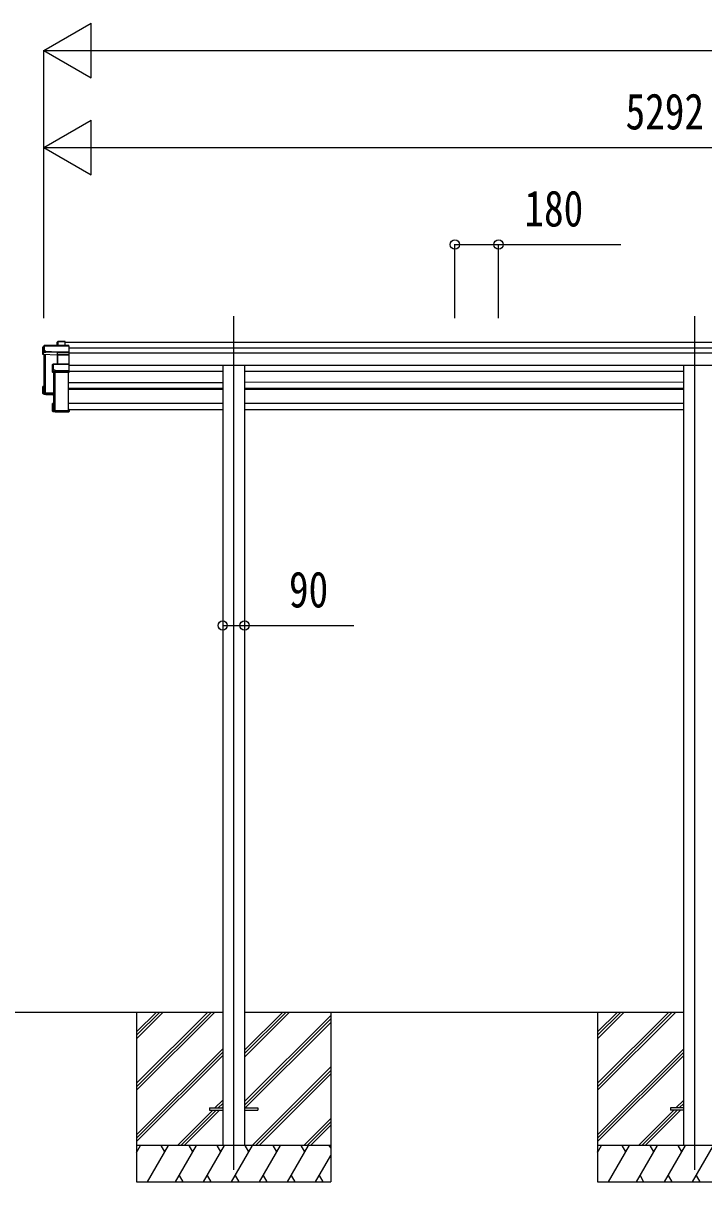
# Model space of a CAD drawing. Units: millimetres, scale not verified. Extents: x -18922 to 18922, y -13365 to 13365.
# Drawn here: x -6031 to -3226, y -7062 to -2286 of the extents above; entities that cross this region are included whole.
import ezdxf
from ezdxf.enums import TextEntityAlignment as Align

# ---------------------------------------------------------------- set-up
doc = ezdxf.new("R2010")
doc.units = ezdxf.units.MM
doc.header["$LTSCALE"] = 70
for name, color, linetype in [('0-3_YKK_12', 2, 'Continuous'), ('0-4_YKK_13', 4, 'Continuous'), ('0-5_YKK_A1', 4, 'Continuous'), ('0-6_YKK_D', 6, 'Continuous')]:
    doc.layers.add(name, color=color, linetype=linetype)
doc.styles.add('ＭＳ ゴシック', font='')
doc.styles.get('ＭＳ ゴシック').set_extended_font_data('MS Gothic')

msp = doc.modelspace()

# ---------------------------------------------------------------- linework, layer by layer
at = {"layer": '0-3_YKK_12'}
for p, q in [((-5163.64, -3493.66), (-5163.64, -3950.45)), ((-3263.65, -3493.66), (-3263.65, -3950.45)), ((-5163.64, -3950.45), (-5163.64, -7012.5)), ((-3263.65, -3950.45), (-3263.65, -7012.5))]:
    msp.add_line(p, q, dxfattribs=at)
at = {"layer": '0-4_YKK_13'}
for p, q in [((-5949.68, -3652.28), (-5949.68, -3623.64)), ((-5945.2, -3615.86), (-5949.62, -3623.4)), ((-5842.9, -3615.61), (-5944.77, -3615.61)), ((-5944.77, -3616.06), (-5944.77, -3615.61)), ((-5944.77, -3616.06), (-5842.74, -3616.06)), ((-5944.77, -3637.94), (-5944.77, -3616.06)), ((-5890.55, -3601.29), (-5888.8, -3598.3)), ((-5890.55, -3615.61), (-5890.55, -3601.29)), ((-5888.73, -3598.05), (-5890.49, -3601.05)), ((-5888.8, -3598.3), (-5888.8, -3615.61)), ((-5858.74, -3597.81), (-5888.3, -3597.81)), ((-5888.3, -3598.25), (-5888.3, -3597.81)), ((-5857.74, -3598.86), (-5858.6, -3597.92)), ((-5858.6, -3615.61), (-5858.6, -3597.92)), ((-5857.74, -3615.61), (-5857.74, -3598.86)), ((-5842.74, -3616.06), (-5842.74, -3642.44)), ((-5842.6, -3615.72), (-5841.74, -3616.66)), ((-5841.74, -3642.08), (-5841.74, -3616.66)), ((-5945.73, -3641.78), (-5949.68, -3652.28)), ((-5890.64, -3654.85), (-5949.68, -3652.28)), ((-5945.27, -3637.99), (-5945.73, -3638.78)), ((-5945.73, -3641.78), (-5945.73, -3638.78)), ((-5937.24, -3640.36), (-5937.24, -3640.9)), ((-5889.23, -3642.44), (-5937.24, -3640.36)), ((-5937.24, -3640.9), (-5889.24, -3642.99)), ((-5889.75, -3652.48), (-5890.64, -3654.85)), ((-5890.16, -3691.37), (-5890.16, -3655.16)), ((-5890.14, -3655.27), (-5889.27, -3652.97)), ((-5889.27, -3652.97), (-5889.27, -3691.37)), ((-5889.24, -3652.36), (-5889.24, -3642.99)), ((-5889.24, -3642.99), (-5842.74, -3642.99)), ((-5842.74, -3642.44), (-5889.23, -3642.44)), ((-5842.74, -3652.34), (-5888.77, -3652.34)), ((-5888.77, -3652.34), (-5888.77, -3652.89)), ((-5842.88, -3652.53), (-5841.74, -3651.59)), ((-5842.74, -3642.99), (-5842.74, -3652.34)), ((-5842.74, -3652.89), (-5842.74, -3691.37)), ((-5842.61, -3642.8), (-5841.74, -3642.08)), ((-5841.74, -3651.59), (-5841.74, -3642.08)), ((-5841.74, -3692.39), (-5841.74, -3651.59)), ((-5909.66, -3725.08), (-5909.66, -3693.27)), ((-5908.16, -3721.02), (-5909.66, -3725.08)), ((-5907.49, -3691.46), (-5909.46, -3692.87)), ((-5909.16, -3725.57), (-5907.66, -3721.51)), ((-5907.7, -3717.26), (-5908.16, -3718.04)), ((-5908.16, -3721.02), (-5908.16, -3718.04)), ((-5907.66, -3721.51), (-5899.67, -3721.51)), ((-5842.74, -3691.37), (-5907.2, -3691.37)), ((-5907.2, -3691.37), (-5907.2, -3691.82)), ((-5899.67, -3717.21), (-5907.2, -3717.21)), ((-5899.67, -3719.72), (-5899.67, -3717.21)), ((-5899.67, -3719.72), (-5899.67, -3720.27)), ((-5842.74, -3719.72), (-5899.67, -3719.72)), ((-5899.67, -3721.51), (-5899.67, -3720.27)), ((-5899.67, -3720.27), (-5842.74, -3720.27)), ((-5842.74, -3691.82), (-5842.74, -3719.72)), ((-5842.74, -3720.27), (-5842.74, -3725.57)), ((-5842.74, -3725.57), (-5841.74, -3724.74)), ((-5842.61, -3691.49), (-5841.74, -3692.39)), ((-5842.61, -3720.08), (-5841.74, -3719.36)), ((-5841.74, -3719.36), (-5841.74, -3692.39)), ((-5841.74, -3724.73), (-5841.74, -3719.36)), ((-5841.74, -3724.74), (-5841.74, -3724.73)), ((-5842.74, -3725.57), (-5909.16, -3725.57)), ((-5949.68, -3813.22), (-5949.68, -3784.58)), ((-5945.73, -3816.21), (-5949.68, -3813.22)), ((-5948.74, -3784.98), (-5949.57, -3784.24)), ((-5945.74, -3784.22), (-5949.54, -3784.22)), ((-5945.74, -3784.11), (-5949.22, -3784.11)), ((-5948.74, -3784.98), (-5948.74, -3812.22)), ((-5945.74, -3784.98), (-5948.74, -3784.98)), ((-5948.74, -3812.22), (-5905.74, -3814.09)), ((-5945.74, -3789.03), (-5947.24, -3786.47)), ((-5945.74, -3786.47), (-5947.24, -3786.47)), ((-5947.24, -3810.79), (-5947.24, -3786.47)), ((-5905.74, -3812.59), (-5947.24, -3810.79)), ((-5945.73, -3816.21), (-5937.24, -3816.58)), ((-5942.9, -3807.5), (-5942.9, -3810.98)), ((-5937.24, -3816.58), (-5937.24, -3816.91)), ((-5937.24, -3816.91), (-5909.66, -3818.11)), ((-5937.24, -3816.91), (-5905.74, -3818.28)), ((-5909.66, -3886.01), (-5909.66, -3854.2)), ((-5909.16, -3853.71), (-5905.74, -3853.71)), ((-5905.74, -3854.55), (-5908.72, -3854.55)), ((-5907.22, -3856.04), (-5905.74, -3856.04)), ((-5907.22, -3883.98), (-5907.22, -3856.04)), ((-5909.53, -3886.36), (-5908.72, -3885.47)), ((-5909.46, -3886.41), (-5907.95, -3887.49)), ((-5842.74, -3886.51), (-5909.16, -3886.51)), ((-5909.16, -3886.51), (-5907.66, -3887.58)), ((-5908.72, -3885.47), (-5841.74, -3885.47)), ((-5907.66, -3887.58), (-5899.67, -3887.58)), ((-5843.74, -3883.98), (-5907.22, -3883.98)), ((-5905.33, -3883.24), (-5905.33, -3883.98)), ((-5899.67, -3887.58), (-5899.67, -3887.91)), ((-5899.67, -3887.91), (-5842.74, -3887.91)), ((-5899.67, -3887.91), (-5899.67, -3887.91)), ((-5899.67, -3887.91), (-5842.74, -3887.91)), ((-5841.74, -3879.16), (-5843.74, -3879.16)), ((-5843.74, -3879.61), (-5843.74, -3879.16)), ((-5843.74, -3879.61), (-5843.74, -3883.98)), ((-5841.74, -3879.61), (-5843.74, -3879.61)), ((-5842.74, -3886.51), (-5841.74, -3885.47)), ((-5842.74, -3887.91), (-5842.74, -3886.51)), ((-5842.61, -3887.79), (-5841.74, -3886.89)), ((-5841.74, -3879.16), (-5841.74, -3879.61)), ((-5841.74, -3879.61), (-5841.74, -3885.47)), ((-5263.64, -6758), (-5263.64, -6767)), ((-5263.64, -6758), (-5208.64, -6758)), ((-5263.64, -6767), (-5208.64, -6767)), ((-5118.64, -6758), (-5063.64, -6758)), ((-5118.64, -6767), (-5063.64, -6767)), ((-5063.64, -6758), (-5063.64, -6767)), ((-3363.65, -6758), (-3363.65, -6767)), ((-3308.65, -6758), (-3363.65, -6758)), ((-3308.65, -6767), (-3363.65, -6767))]:
    msp.add_line(p, q, dxfattribs=at)
for points in [[(-5949.68, -3623.64), (-5945.27, -3616.11), (-5945.27, -3637.99)], [(-5888.3, -3615.61), (-5888.3, -3598.25), (-5858.95, -3598.25), (-5858.95, -3615.61)], [(-5945.73, -3641.78), (-5937.24, -3642.15), (-5937.24, -3640.9)], [(-5937.24, -3640.36), (-5937.24, -3637.94), (-5944.77, -3637.94)], [(-5889.24, -3652.36), (-5889.24, -3652.36), (-5889.24, -3652.36)], [(-5888.77, -3691.37), (-5888.77, -3652.89), (-5842.74, -3652.89)], [(-5909.66, -3693.27), (-5907.7, -3691.87), (-5907.7, -3717.26)], [(-5907.2, -3717.21), (-5907.2, -3691.82), (-5842.74, -3691.82)], [(-5905.74, -3815.13), (-5949.68, -3813.22), (-5949.68, -3813.22), (-5948.74, -3812.22)], [(-5909.53, -3853.83), (-5908.72, -3854.55), (-5908.72, -3885.47)], [(-5841.74, -3885.47), (-5841.74, -3885.47), (-5841.74, -3886.89)]]:
    msp.add_lwpolyline(points, dxfattribs=at)
for centre, radius, start, end in [((-5944.89, -3617.47), 1.41, 85.38783, 105.84391), ((-5944.78, -3616.11), 0.494, 149.67684, 180.01902), ((-5944.77, -3616.11), 0.5, 90, 149.66687), ((-5888.42, -3599.66), 1.41, 85.38783, 105.84391), ((-5888.31, -3598.3), 0.494, 149.67684, 180.01902), ((-5888.3, -3598.31), 0.5, 90, 149.66687), ((-5944.89, -3639.35), 1.41, 85.38783, 105.84391), ((-5889.77, -3652.98), 0.502, 0.6157, 87.19354), ((-5889.64, -3652.85), 0.63, 355.28892, 50.49396), ((-5907.32, -3693.23), 1.41, 85.38783, 105.84391), ((-5907.32, -3718.62), 1.41, 85.38783, 105.84391), ((-5907.2, -3691.87), 0.498, 125.56678, 179.8201), ((-5907.2, -3691.87), 0.5, 90, 125.54593)]:
    msp.add_arc(centre, radius, start, end, dxfattribs=at)
for centre, major_axis, ratio, start_param, end_param in [((-5890.08, -3601.34), (-0.257, 0.444), 0.891995, 0.2825853, 0.9960465), ((-5858.95, -3598.31), (0.499, 0.499), 0.052408, 0.7330383, 1.5184364), ((-5858.24, -3598.31), (0.499, -0.499), 0.052408, 2.4085544, 3.1939525), ((-5842.95, -3616.11), (0.372, 0.372), 0.900404, 0.0523599, 0.837758), ((-5842.24, -3616.11), (-0.372, 0.372), 0.900404, 6.2308254, 7.0162236), ((-5890.64, -3655.27), (0.495, -0.086), 0.832908, 0.2017128, 1.7252301), ((-5888.75, -3652.53), (1, -0.045), 0.165035, 2.0927496, 3.0878869), ((-5888.77, -3653.02), (0.5, -0.046), 0.224394, 2.093456, 3.1010707), ((-5889.23, -3642.5), (0.011, 0.5), 0.002284, 1.4661262, 2.9758193), ((-5888.77, -3652.51), (1, 0), 0.165356, 1.5707963, 2.0604871), ((-5888.75, -3652.53), (1, -0.045), 0.165035, 2.0898554, 2.0927496), ((-5888.77, -3653), (0.5, 0), 0.226184, 1.5707963, 2.0728914), ((-5843.24, -3652.84), (0.498, 0.498), 0.083094, 5.4454273, 6.2002822), ((-5843.24, -3652.84), (-0.372, 0.372), 0.900404, 3.8746309, 4.6294858), ((-5842.24, -3642.5), (-0.372, 0.372), 0.900404, 0.7330383, 1.4878932), ((-5842.24, -3642.5), (0.498, 0.498), 0.083094, 2.3038346, 3.0586895), ((-5909.19, -3693.29), (-0.169, 0.473), 0.931403, 0.4203333, 1.203868), ((-5909.19, -3725.15), (-0.289, 0.44), 0.847113, 0.9113503, 1.694885), ((-5909.19, -3725.15), (0.498, -0.074), 0.830741, 4.1047896, 4.8883243), ((-5907.66, -3721.02), (0.479, 0.147), 0.993384, 2.8453888, 4.4124582), ((-5842.24, -3691.87), (-0.5, 0.5), 0.02182, 5.550147, 6.3050019), ((-5842.24, -3691.87), (-0.372, 0.372), 0.900404, 6.2613687, 7.0162236), ((-5842.24, -3719.78), (-0.372, 0.372), 0.900404, 0.7330383, 1.4878932), ((-5842.24, -3719.78), (0.498, 0.498), 0.083094, 2.3038346, 3.0586895), ((-5949.21, -3784.53), (0.257, 0.444), 0.891995, 1.432085, 2.1455462), ((-5949.21, -3784.53), (0.491, 0.117), 0.873782, 2.089881, 2.161818), ((-5949.16, -3784.61), (0.474, -0.272), 0.885613, 2.0407293, 2.8261274), ((-5909.19, -3854.13), (0.289, 0.44), 0.847113, 1.4467076, 2.2302423), ((-5909.19, -3854.13), (0.498, 0.074), 0.830741, 1.394861, 2.1783957), ((-5909.19, -3885.99), (0.169, 0.473), 0.931403, 1.9377246, 2.7212593), ((-5909.19, -3885.99), (-0.255, 0.46), 0.938446, 1.8784237, 2.6619584), ((-5907.66, -3887.08), (0.479, 0.147), 0.993384, 3.7907337, 4.4124582), ((-5842.24, -3887.41), (0.5, 0.5), 0.02182, 3.119776, 3.8746309)]:
    msp.add_ellipse(centre, major_axis=major_axis, ratio=ratio, start_param=start_param, end_param=end_param, dxfattribs=at)
at = {"layer": '0-5_YKK_A1'}
for p, q in [((-5857.74, -3601.66), (-661.15, -3601.66)), ((-5841.74, -3624.54), (-661.15, -3624.54)), ((-5945.74, -3652.45), (-5945.74, -3809.35)), ((-5944.24, -3652.52), (-5944.24, -3809.35)), ((-5943.73, -3652.54), (-5943.73, -3806.67)), ((-5940.62, -3652.68), (-5940.62, -3809.65)), ((-5841.74, -3644.69), (-661.15, -3644.69)), ((-5841.74, -3695.9), (-661.15, -3695.9)), ((-5841.74, -3720.22), (-5208.84, -3720.22)), ((-5118.44, -3720.22), (-3308.85, -3720.22)), ((-3308.85, -3695.9), (-3308.85, -6912.5)), ((-5905.74, -3725.57), (-5905.74, -3882.94)), ((-5904.24, -3725.57), (-5904.24, -3882.94)), ((-5900.62, -3725.57), (-5900.62, -3883.24)), ((-5844.24, -3883.24), (-5844.24, -3725.57)), ((-5844.24, -3766.92), (-5208.85, -3766.85)), ((-3308.85, -3766.8), (-5118.47, -3766.69)), ((-5945.44, -3809.65), (-5944.54, -3809.65)), ((-5943.73, -3806.67), (-5940.83, -3809.56)), ((-5940.62, -3809.65), (-5905.74, -3809.65)), ((-5940.62, -3809.65), (-5905.74, -3809.65)), ((-5844.24, -3791.24), (-5208.85, -3791.24)), ((-5208.86, -3795.87), (-5844.24, -3795.87)), ((-5699.69, -3791.24), (-5699.69, -3795.87)), ((-5691.54, -3791.24), (-5691.54, -3795.87)), ((-5519.69, -3791.24), (-5519.69, -3795.87)), ((-5511.54, -3791.24), (-5511.54, -3795.87)), ((-5339.69, -3791.24), (-5339.69, -3795.87)), ((-5331.54, -3791.24), (-5331.54, -3795.87)), ((-5118.47, -3791.24), (-3308.85, -3791.24)), ((-3308.85, -3795.87), (-5118.46, -3795.87)), ((-4979.69, -3791.24), (-4979.69, -3795.87)), ((-4971.55, -3791.24), (-4971.55, -3795.87)), ((-4799.69, -3791.24), (-4799.69, -3795.87)), ((-4791.55, -3791.24), (-4791.55, -3795.87)), ((-4619.69, -3791.24), (-4619.69, -3795.87)), ((-4611.55, -3791.24), (-4611.55, -3795.87)), ((-4439.69, -3791.24), (-4439.69, -3795.87)), ((-4431.55, -3791.24), (-4431.55, -3795.87)), ((-4259.69, -3791.24), (-4259.69, -3795.87)), ((-4251.55, -3791.24), (-4251.55, -3795.87)), ((-4079.69, -3791.24), (-4079.69, -3795.87)), ((-4071.55, -3791.24), (-4071.55, -3795.87)), ((-3899.69, -3791.24), (-3899.69, -3795.87)), ((-3891.55, -3791.24), (-3891.55, -3795.87)), ((-3719.69, -3791.24), (-3719.69, -3795.87)), ((-3711.55, -3791.24), (-3711.55, -3795.87)), ((-3539.69, -3791.24), (-3539.69, -3795.87)), ((-3531.55, -3791.24), (-3531.55, -3795.87)), ((-3359.69, -3791.24), (-3359.69, -3795.87)), ((-3351.55, -3791.24), (-3351.55, -3795.87)), ((-5208.86, -3854.43), (-5844.24, -3854.43)), ((-3308.85, -3854.43), (-5118.46, -3854.43)), ((-5905.44, -3883.24), (-5904.54, -3883.24)), ((-5903.73, -3880.27), (-5900.83, -3883.15)), ((-5900.62, -3883.24), (-5844.24, -3883.24)), ((-5843.74, -3880.52), (-5844.24, -3880.52)), ((-5208.86, -3880.52), (-5841.74, -3880.52)), ((-3308.85, -3880.51), (-5118.46, -3880.52)), ((-6123.87, -6362.5), (-5208.64, -6362.5)), ((-5563.64, -6362.5), (-5563.64, -7062.5)), ((-5563.64, -6656.48), (-5269.66, -6362.5)), ((-5563.64, -6670.62), (-5255.52, -6362.5)), ((-5563.64, -6684.76), (-5241.38, -6362.5)), ((-5563.64, -6444.34), (-5481.8, -6362.5)), ((-5563.64, -6458.49), (-5467.66, -6362.5)), ((-5563.64, -6472.63), (-5453.51, -6362.5)), ((-5118.64, -6362.5), (-3308.85, -6362.5)), ((-5118.64, -6548.13), (-4933.01, -6362.5)), ((-5118.64, -6533.99), (-4947.15, -6362.5)), ((-5118.64, -6519.85), (-4961.3, -6362.5)), ((-5118.64, -6731.98), (-4763.64, -6376.98)), ((-5118.64, -6746.12), (-4763.64, -6391.12)), ((-4763.64, -6362.5), (-4763.64, -7062.5)), ((-3663.65, -6362.5), (-3663.65, -7062.5)), ((-3663.65, -6656.48), (-3369.67, -6362.5)), ((-3663.65, -6670.62), (-3355.52, -6362.5)), ((-3663.65, -6684.76), (-3341.38, -6362.5)), ((-3663.65, -6444.34), (-3581.8, -6362.5)), ((-3663.65, -6458.49), (-3567.66, -6362.5)), ((-3663.65, -6472.63), (-3553.52, -6362.5)), ((-5116.38, -6758), (-4763.64, -6405.26)), ((-5563.64, -6868.61), (-5208.64, -6513.61)), ((-5563.64, -6882.75), (-5208.64, -6527.75)), ((-5563.64, -6896.89), (-5208.64, -6541.9)), ((-3663.65, -6868.61), (-3308.65, -6513.61)), ((-3663.65, -6882.75), (-3308.65, -6527.75)), ((-3663.65, -6896.89), (-3308.65, -6541.9)), ((-5087.03, -6912.5), (-4763.64, -6589.11)), ((-5072.89, -6912.5), (-4763.64, -6603.25)), ((-5058.75, -6912.5), (-4763.64, -6617.39)), ((-5240.9, -6758), (-5208.64, -6725.74)), ((-3340.9, -6758), (-3308.65, -6725.74)), ((-5395.4, -6912.5), (-5249.9, -6767)), ((-5381.26, -6912.5), (-5235.76, -6767)), ((-5367.12, -6912.5), (-5221.62, -6767)), ((-5226.76, -6758), (-5208.64, -6739.88)), ((-5212.62, -6758), (-5208.64, -6754.03)), ((-3495.41, -6912.5), (-3349.9, -6767)), ((-3481.26, -6912.5), (-3335.76, -6767)), ((-3467.12, -6912.5), (-3321.62, -6767)), ((-3326.76, -6758), (-3308.65, -6739.88)), ((-3312.62, -6758), (-3308.65, -6754.03)), ((-4874.9, -6912.5), (-4763.64, -6801.24)), ((-4860.76, -6912.5), (-4763.64, -6815.38)), ((-4846.62, -6912.5), (-4763.64, -6829.53)), ((-4763.64, -6912.5), (-5563.64, -6912.5)), ((-5563.64, -6941.44), (-5546.93, -6912.5)), ((-5519.1, -7062.5), (-5432.49, -6912.5)), ((-5447.5, -6938.48), (-5462.5, -6912.5)), ((-5403.63, -7062.5), (-5317.02, -6912.5)), ((-5332.03, -6938.48), (-5347.03, -6912.5)), ((-5288.16, -7062.5), (-5201.55, -6912.5)), ((-5216.55, -6938.48), (-5231.56, -6912.5)), ((-5172.69, -7062.5), (-5086.08, -6912.5)), ((-5101.08, -6938.48), (-5116.09, -6912.5)), ((-5057.22, -7062.5), (-4970.61, -6912.5)), ((-4985.61, -6938.48), (-5000.61, -6912.5)), ((-4941.75, -7062.5), (-4855.14, -6912.5)), ((-4870.14, -6938.48), (-4885.14, -6912.5)), ((-4763.64, -6922.95), (-4769.67, -6912.5)), ((-2863.65, -6912.5), (-3663.65, -6912.5)), ((-3663.65, -6941.44), (-3646.94, -6912.5)), ((-3619.1, -7062.5), (-3532.5, -6912.5)), ((-3547.5, -6938.48), (-3562.5, -6912.5)), ((-3503.63, -7062.5), (-3417.03, -6912.5)), ((-3432.03, -6938.48), (-3447.03, -6912.5)), ((-3388.16, -7062.5), (-3301.56, -6912.5)), ((-3316.56, -6938.48), (-3331.56, -6912.5)), ((-3272.69, -7062.5), (-3186.09, -6912.5)), ((-5561.93, -6938.48), (-5563.64, -6935.52)), ((-4826.28, -7062.5), (-4763.64, -6954.02)), ((-3661.94, -6938.48), (-3663.65, -6935.52)), ((-5563.64, -7062.5), (-4763.64, -7062.5)), ((-5388.63, -7036.52), (-5373.63, -7062.5)), ((-5273.16, -7036.52), (-5258.16, -7062.5)), ((-5157.69, -7036.52), (-5142.69, -7062.5)), ((-5042.22, -7036.52), (-5027.22, -7062.5)), ((-4926.75, -7036.52), (-4911.75, -7062.5)), ((-4811.28, -7036.52), (-4796.28, -7062.5)), ((-3663.65, -7062.5), (-2863.65, -7062.5)), ((-3488.63, -7036.52), (-3473.63, -7062.5)), ((-3373.16, -7036.52), (-3358.16, -7062.5)), ((-3257.69, -7036.52), (-3242.69, -7062.5))]:
    msp.add_line(p, q, dxfattribs=at)
for points in [[(-5208.84, -3695.9), (-5208.64, -6187.5), (-5208.64, -6912.5)], [(-5118.44, -3695.9), (-5118.64, -6187.5), (-5118.64, -6912.5)]]:
    msp.add_lwpolyline(points, dxfattribs=at)
for centre, radius, start, end in [((-5945.44, -3809.35), 0.299, 180.1578, 270.15693), ((-5944.54, -3809.35), 0.299, 269.84307, 359.8422), ((-5943.94, -3806.89), 0.3, 45.07151, 179.70637), ((-5940.62, -3809.35), 0.301, 225.19514, 270.02698), ((-5905.44, -3882.94), 0.299, 180.1578, 270.15693), ((-5904.54, -3882.94), 0.299, 269.84307, 359.8422), ((-5903.94, -3880.48), 0.3, 45.07151, 179.70637), ((-5900.62, -3882.94), 0.301, 225.19514, 270.02698)]:
    msp.add_arc(centre, radius, start, end, dxfattribs=at)
at = {"layer": '0-6_YKK_D'}
for p, q in [((-5945.74, -2398.74), (-5750.89, -2286.24)), ((-5750.89, -2511.24), (-5750.89, -2286.24)), ((-5945.74, -3501.66), (-5945.74, -2397.74)), ((-5945.74, -2398.74), (-5750.89, -2511.24)), ((-5945.74, -2398.74), (-5556.03, -2398.74)), ((-5720.74, -2398.74), (4413.36, -2398.74)), ((-5945.74, -2798.74), (-5750.89, -2686.24)), ((-5750.89, -2911.24), (-5750.89, -2686.24)), ((-5945.74, -3501.66), (-5945.74, -2797.74)), ((-5945.74, -2798.74), (-5750.89, -2911.24)), ((-5945.74, -2798.74), (-5556.03, -2798.74)), ((-5720.74, -2798.74), (-878.65, -2798.74)), ((-4251.55, -3501.66), (-4251.55, -3197.74)), ((-4071.55, -3501.66), (-4071.55, -3197.74)), ((-5208.84, -4743.03), (-5208.84, -4770.27)), ((-5118.44, -4741.08), (-5118.44, -4770.27))]:
    msp.add_line(p, q, dxfattribs=at)
for points in [[(-4251.55, -3198.74), (-4071.55, -3198.74), (-3567.85, -3198.74)], [(-5208.84, -4769.27), (-5118.44, -4769.27), (-4667.84, -4769.27)]]:
    msp.add_lwpolyline(points, dxfattribs=at)
for centre in [(-4251.55, -3198.74), (-4071.55, -3198.74), (-5208.84, -4769.27), (-5118.44, -4769.27)]:
    msp.add_circle(centre, 19.12, dxfattribs=at)

# ---------------------------------------------------------------- texts
at = {"layer": '0-6_YKK_D', "style": 'ＭＳ ゴシック', "width": 0.8}
for s, p in [('5292', (-3548.1, -2768.74)), ('180', (-3965.05, -3168.74)), ('90', (-4935.44, -4739.27))]:
    msp.add_text(s, height=148.5, dxfattribs=at).set_placement(p, align=Align.BOTTOM_LEFT)

doc.saveas('drawing.dxf')
